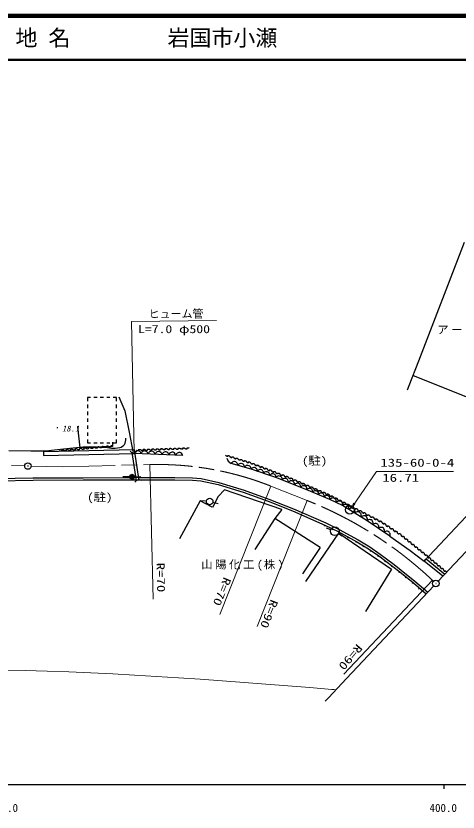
# Model space of a CAD drawing. Units: millimetres, scale not verified. Extents: x 40000 to 680000, y 20000 to 380000.
# Drawn here: x 370476 to 471228, y 198715 to 380000 of the extents above; entities that cross this region are included whole.
import ezdxf
from ezdxf.enums import TextEntityAlignment as Align

# ---------------------------------------------------------------- set-up
doc = ezdxf.new("R2010")
doc.units = ezdxf.units.MM
doc.header["$LTSCALE"] = 1000
doc.linetypes.add('CHAIN', pattern=[18.5, 12, -1.5, 3.5, -1.5])
for name, color, linetype, lineweight in [('M-BGD', 7, 'Continuous', 25), ('M-BGD-HTXT', 7, 'Continuous', 13), ('M-BMK', 2, 'CHAIN', 13), ('M-BMK-SRVR', 3, 'Continuous', 25), ('M-OTRS', 6, 'Continuous', 25), ('M-TTL', 2, 'Continuous', 140), ('M-TTL-BAND', 7, 'Continuous', 25), ('M-TTL-LINE', 7, 'Continuous', 50)]:
    doc.layers.add(name, color=color, linetype=linetype, lineweight=lineweight)
doc.layers.add('M-TTL-TXT', color=7, linetype='Continuous')
doc.styles.add('ＭＳ ゴシック', font='')
doc.styles.get('ＭＳ ゴシック').set_extended_font_data('MS Gothic')

# ---------------------------------------------------------------- blocks, each defined once
blk = doc.blocks.new('BUHIN2')
at = {"color": 7, "linetype": 'Continuous', "lineweight": 25}
blk.add_lwpolyline([(763, 208), (658, 368), (526, 492), (332, 619), (139, 665), (-56, 674), (-293, 609), (-457, 503), (-600, 366), (-703, 157), (-750, -16), (-763, -208)], dxfattribs=at)
blk = doc.blocks.new('BUHIN3')
at = {"color": 7, "linetype": 'Continuous', "lineweight": 25}
blk.add_lwpolyline([(798, -199), (784, 0), (727, 179), (615, 393), (463, 533), (291, 639), (43, 701), (-159, 688), (-359, 636), (-558, 499), (-688, 366), (-798, 199)], dxfattribs=at)
blk = doc.blocks.new('BUHIN4')
at = {"color": 7, "linetype": 'Continuous', "lineweight": 25}
blk.add_lwpolyline([(749, -220), (744, -31), (697, 142), (599, 349), (460, 488), (301, 595), (69, 664), (-124, 659), (-315, 617), (-510, 495), (-639, 375), (-749, 220)], dxfattribs=at)
blk = doc.blocks.new('BUHIN5')
at = {"color": 7, "linetype": 'Continuous', "lineweight": 25}
blk.add_lwpolyline([(789, 27), (724, 206), (624, 357), (464, 525), (287, 614), (100, 667), (-145, 659), (-328, 593), (-498, 493), (-646, 314), (-732, 157), (-789, -27)], dxfattribs=at)
blk = doc.blocks.new('BUHIN6')
at = {"color": 7, "linetype": 'Continuous', "lineweight": 25}
blk.add_lwpolyline([(748, -10), (694, 162), (607, 310), (463, 476), (300, 568), (125, 627), (-107, 630), (-284, 576), (-450, 489), (-598, 326), (-686, 182), (-748, 10)], dxfattribs=at)
blk = doc.blocks.new('BUHIN7')
at = {"color": 7, "linetype": 'Continuous', "lineweight": 25}
blk.add_lwpolyline([(754, -50), (709, 127), (628, 280), (492, 455), (333, 557), (159, 625), (-74, 641), (-255, 596), (-427, 517), (-585, 361), (-682, 220), (-754, 50)], dxfattribs=at)
blk = doc.blocks.new('BUHIN8')
at = {"color": 7, "linetype": 'Continuous', "lineweight": 25}
blk.add_lwpolyline([(711, -63), (672, 105), (599, 251), (474, 420), (326, 519), (163, 587), (-57, 607), (-229, 568), (-393, 497), (-546, 353), (-640, 222), (-711, 63)], dxfattribs=at)
blk = doc.blocks.new('BUHIN9')
at = {"color": 7, "linetype": 'Continuous', "lineweight": 25}
blk.add_lwpolyline([(793, -113), (760, 77), (687, 246), (557, 442), (396, 562), (218, 649), (-28, 684), (-222, 651), (-411, 581), (-590, 428), (-704, 287), (-793, 113)], dxfattribs=at)
blk = doc.blocks.new('BUHIN10')
at = {"color": 7, "linetype": 'Continuous', "lineweight": 25}
for radius in [547, 484, 421, 355, 292, 214, 148, 85.2, 16.5]:
    blk.add_circle((0, 0), radius, dxfattribs=at)
blk = doc.blocks.new('BUHIN12')
at = {"color": 6, "linetype": 'Continuous', "lineweight": 25}
for radius in [746, 22.5]:
    blk.add_circle((0, 0), radius, dxfattribs=at)
blk = doc.blocks.new('BUHIN13')
at = {"color": 3, "linetype": 'Continuous', "lineweight": 25}
for radius in [746, 22.5]:
    blk.add_circle((0, 0), radius, dxfattribs=at)
blk = doc.blocks.new('BUHIN18')
at = {"color": 7, "linetype": 'Continuous', "lineweight": 25}
blk.add_line((0, 0), (-44, -297), dxfattribs=at)
blk = doc.blocks.new('BUHIN19')
at = {"color": 7, "linetype": 'Continuous', "lineweight": 25}
blk.add_line((0, 0), (-55, -295), dxfattribs=at)
blk = doc.blocks.new('BUHIN21')
at = {"color": 7, "linetype": 'Continuous', "lineweight": 25}
blk.add_line((0, 0), (-87, -287), dxfattribs=at)
blk = doc.blocks.new('BUHIN22')
at = {"color": 7, "linetype": 'Continuous', "lineweight": 25}
blk.add_line((0, 0), (-99, -283), dxfattribs=at)
blk = doc.blocks.new('BUHIN24')
at = {"color": 7, "linetype": 'Continuous', "lineweight": 25}
blk.add_line((0, 0), (-110, -279), dxfattribs=at)
blk = doc.blocks.new('BUHIN25')
at = {"color": 7, "linetype": 'Continuous', "lineweight": 25}
blk.add_line((0, 0), (-119, -275), dxfattribs=at)
blk = doc.blocks.new('BUHIN32')
at = {"color": 7, "linetype": 'Continuous', "lineweight": 25}
for points in [[(88, 14), (38, -59), (-5, -107), (-63, -153), (-127, -193), (-197, -223), (-277, -237), (-352, -235), (-421, -216), (-471, -196)], [(471, 196), (408, 219), (338, 229), (270, 226), (207, 213), (131, 182), (53, 132), (7, 97), (-41, 38), (-79, -16)]]:
    blk.add_lwpolyline(points, dxfattribs=at)
blk = doc.blocks.new('BUHIN34')
at = {"color": 7, "linetype": 'Continuous', "lineweight": 25}
for points in [[(-472, -168), (-412, -195), (-344, -208), (-277, -208), (-214, -199), (-138, -172), (-58, -127), (-12, -95), (38, -40), (78, 12)], [(-87, -10), (-35, 60), (11, 105), (70, 147), (134, 184), (205, 209), (284, 218), (358, 213), (424, 191), (472, 168)]]:
    blk.add_lwpolyline(points, dxfattribs=at)
blk = doc.blocks.new('BUHIN35')
at = {"color": 7, "linetype": 'Continuous', "lineweight": 25}
for points in [[(-85, 19), (-13, 67), (44, 95), (113, 115), (185, 128), (259, 129), (337, 112), (404, 83), (459, 41), (496, 4)], [(-496, -4), (-449, -49), (-389, -83), (-327, -105), (-265, -116), (-185, -116), (-96, -100), (-41, -85), (23, -49), (77, -14)]]:
    blk.add_lwpolyline(points, dxfattribs=at)
blk = doc.blocks.new('BUHIN36')
at = {"color": 7, "linetype": 'Continuous', "lineweight": 25}
for points in [[(-512, 30), (-466, -19), (-406, -59), (-344, -85), (-281, -102), (-199, -107), (-106, -97), (-49, -84), (20, -53), (78, -20)], [(-86, 26), (-9, 70), (52, 95), (125, 111), (199, 119), (276, 115), (355, 92), (422, 58), (476, 11), (512, -30)]]:
    blk.add_lwpolyline(points, dxfattribs=at)
blk = doc.blocks.new('BUHIN37')
at = {"color": 7, "linetype": 'Continuous', "lineweight": 25}
for points in [[(-506, 50), (-462, 0), (-405, -41), (-344, -70), (-282, -89), (-201, -97), (-109, -91), (-52, -82), (18, -53), (77, -23)], [(-84, 29), (-6, 70), (55, 92), (128, 105), (203, 110), (279, 103), (355, 77), (420, 40), (472, -9), (506, -50)]]:
    blk.add_lwpolyline(points, dxfattribs=at)
blk = doc.blocks.new('BUHIN38')
at = {"color": 7, "linetype": 'Continuous', "lineweight": 25}
for points in [[(-510, 87), (-470, 33), (-415, -13), (-355, -47), (-293, -71), (-211, -85), (-117, -85), (-58, -79), (14, -55), (76, -29)], [(-83, 35), (-1, 71), (62, 89), (137, 97), (214, 98), (290, 84), (366, 53), (430, 11), (479, -42), (510, -87)]]:
    blk.add_lwpolyline(points, dxfattribs=at)
blk = doc.blocks.new('BUHIN39')
at = {"color": 7, "linetype": 'Continuous', "lineweight": 25}
for points in [[(-504, 145), (-469, 86), (-418, 33), (-362, -8), (-303, -38), (-222, -62), (-127, -72), (-67, -73), (8, -57), (74, -38)], [(-80, 45), (7, 72), (73, 83), (149, 83), (226, 74), (301, 52), (374, 12), (434, -37), (477, -96), (504, -145)]]:
    blk.add_lwpolyline(points, dxfattribs=at)
blk = doc.blocks.new('BUHIN40')
at = {"color": 7, "linetype": 'Continuous', "lineweight": 25}
for points in [[(-450, 173), (-423, 116), (-381, 64), (-333, 22), (-281, -11), (-209, -38), (-122, -56), (-68, -62), (3, -53), (65, -40)], [(-70, 48), (12, 65), (73, 70), (143, 64), (213, 50), (281, 24), (344, -19), (395, -69), (429, -127), (450, -173)]]:
    blk.add_lwpolyline(points, dxfattribs=at)
blk = doc.blocks.new('BUHIN41')
at = {"color": 7, "linetype": 'Continuous', "lineweight": 25}
for points in [[(-440, 180), (-414, 123), (-374, 71), (-327, 28), (-277, -5), (-206, -34), (-122, -53), (-68, -59), (2, -52), (63, -41)], [(-68, 48), (13, 64), (74, 67), (142, 60), (211, 45), (277, 18), (338, -25), (387, -76), (420, -133), (440, -180)]]:
    blk.add_lwpolyline(points, dxfattribs=at)
blk = doc.blocks.new('BUHIN57')
at = {"color": 7, "linetype": 'Continuous', "lineweight": 25}
blk.add_circle((0, 0), 746, dxfattribs=at)
blk = doc.blocks.new('BUHIN60')
at = {"color": 3, "linetype": 'Continuous', "lineweight": 25}
for radius in [995, 30]:
    blk.add_circle((0, 0), radius, dxfattribs=at)

msp = doc.modelspace()

# ---------------------------------------------------------------- linework, layer by layer
at = {"layer": 'M-BGD'}
for p, q in [((472629, 328421), (462187, 301400)), ((462187, 301400), (460022, 295798)), ((498988, 282818), (460917, 298115)), ((460022, 295798), (459638, 294804)), ((387506, 293095), (386774, 293095)), ((386774, 293095), (386774, 292302)), ((388971, 293095), (388239, 293095)), ((390436, 293095), (389703, 293095)), ((391900, 293095), (391168, 293095)), ((393365, 293094), (392633, 293095)), ((393365, 292301), (393365, 293094)), ((393962, 293272), (395315, 290078)), ((386774, 291509), (386774, 290716)), ((393365, 290715), (393365, 291508)), ((395315, 290078), (396254, 285193)), ((386774, 289922), (386774, 289129)), ((386774, 288336), (386774, 287543)), ((393365, 289129), (393365, 289922)), ((393365, 287543), (393365, 288336)), ((385131, 281621), (384567, 286468)), ((386774, 286750), (386773, 285957)), ((393365, 285957), (393365, 286750)), ((386773, 285164), (386773, 284371)), ((393365, 284371), (393365, 285164)), ((396254, 285193), (397080, 280797)), ((386773, 283578), (386773, 282785)), ((392504, 282953), (392491, 281920)), ((393365, 282784), (393365, 283577)), ((376762, 280802), (397414, 281267)), ((392491, 281920), (385131, 281621)), ((386773, 282785), (387506, 282785)), ((388238, 282785), (388970, 282785)), ((389703, 282784), (390435, 282784)), ((391167, 282784), (391900, 282784)), ((392632, 282784), (393365, 282784)), ((397414, 281267), (397434, 280367)), ((376762, 280802), (376782, 279902)), ((376782, 279902), (397434, 280367)), ((396910, 280586), (397892, 274141)), ((408503, 279899), (397434, 280367)), ((397503, 280676), (398485, 274232)), ((418540, 279322), (418828, 278649)), ((418828, 278649), (419497, 278055)), ((424056, 276770), (419497, 278055)), ((429734, 274874), (424056, 276770)), ((366058, 274693), (374367, 274799)), ((366059, 274173), (374370, 274279)), ((374367, 274799), (385793, 274860)), ((374370, 274279), (385794, 274340)), ((385793, 274860), (397387, 274888)), ((385794, 274340), (397388, 274368)), ((396368, 275067), (394868, 275043)), ((397362, 274308), (397368, 274990)), ((398397, 274299), (397362, 274308)), ((397368, 274990), (398403, 274981)), ((397468, 275087), (398967, 275116)), ((398403, 274981), (398397, 274299)), ((398400, 274907), (406688, 274924)), ((398401, 274387), (406682, 274404)), ((406682, 274404), (410702, 274305)), ((406688, 274924), (410732, 274824)), ((410702, 274305), (412628, 274129)), ((410732, 274824), (412706, 274644)), ((412628, 274129), (416576, 273286)), ((412706, 274644), (416707, 273790)), ((416707, 273790), (422453, 272021)), ((436763, 272107), (429734, 274874)), ((416576, 273286), (422289, 271527)), ((417990, 272108), (416576, 270555)), ((431089, 267647), (417990, 272108)), ((422453, 272021), (428113, 269984)), ((442030, 269900), (436763, 272107)), ((416576, 270555), (415250, 268098)), ((422289, 271527), (427929, 269497)), ((466692, 251293), (485923, 271697)), ((412437, 269597), (407748, 260908)), ((415203, 268123), (412437, 269597)), ((413628, 269509), (412629, 269565)), ((415593, 269197), (416559, 268941)), ((427929, 269497), (433509, 267297)), ((428113, 269984), (433708, 267777)), ((444915, 268505), (442030, 269900)), ((450515, 265052), (444915, 268505)), ((431089, 267647), (429456, 265579)), ((433509, 267297), (440861, 264075)), ((433708, 267777), (441070, 264551)), ((429456, 265579), (424944, 258535)), ((439788, 258955), (429456, 265579)), ((455694, 261557), (450515, 265052)), ((440861, 264075), (443887, 262594)), ((441090, 264542), (444115, 263061)), ((442201, 263017), (441267, 263374)), ((444133, 263052), (448444, 260730)), ((436547, 251244), (444066, 262246)), ((443887, 262594), (448185, 260279)), ((443980, 262126), (444824, 261590)), ((444066, 262246), (456084, 254015)), ((455694, 261557), (460295, 258314)), ((448185, 260279), (450852, 258649)), ((448444, 260730), (451135, 259085)), ((449686, 259361), (449530, 259105)), ((439788, 258955), (435782, 252947)), ((450852, 258649), (453157, 257057)), ((451135, 259085), (453461, 257479)), ((453461, 257479), (456671, 255072)), ((460295, 258314), (463522, 255867)), ((453157, 257057), (456351, 254662)), ((463522, 255867), (463930, 256374)), ((467779, 252446), (463522, 255867)), ((463930, 256374), (468226, 252920)), ((456084, 254015), (450160, 244411)), ((456351, 254662), (457947, 253421)), ((456671, 255072), (458275, 253825)), ((458275, 253825), (461373, 251307)), ((457812, 253526), (457628, 253289)), ((457947, 253421), (461038, 250909)), ((465664, 250201), (445795, 229120)), ((461038, 250909), (463942, 248375)), ((461373, 251307), (464299, 248753)), ((445795, 229120), (441676, 224749)), ((441676, 224749), (440945, 223974))]:
    msp.add_line(p, q, dxfattribs=at)
for points in [[(368887, 281014), (373880, 280934), (375570, 280941), (377268, 281008), (379292, 281182), (381316, 281416), (383550, 281682), (385786, 281888), (387246, 281933), (388701, 281918), (390025, 281841), (391379, 281700), (392246, 281610), (393113, 281579), (393614, 281618), (394127, 281720), (394477, 281840), (394796, 282012), (395007, 282190), (395181, 282416), (395335, 282732), (395434, 283076), (395489, 283475), (395507, 283872)], [(440861, 264075), (443887, 262594), (448185, 260279), (450852, 258649), (453157, 257057), (456351, 254662), (457947, 253421), (461038, 250909), (463942, 248375)]]:
    msp.add_lwpolyline(points, dxfattribs=at)
msp.add_circle((443135, 262661), 995, dxfattribs=at)
for centre, radius, start, end in [((397255, 281495), 964, 217.6593, 324.07153), ((398508, 273272), 1078, 58.98682, 150.7594)]:
    msp.add_arc(centre, radius, start, end, dxfattribs=at)
at = {"layer": 'M-BGD-HTXT'}
for p, q in [((396830, 310439), (416170, 310653)), ((397443, 280771), (396830, 310439)), ((400955, 277840), (401750, 247159)), ((447144, 268330), (452648, 276286)), ((452648, 276286), (470169, 276286)), ((463522, 255867), (482587, 276230)), ((428570, 272935), (416967, 243672)), ((436835, 269658), (425454, 240953)), ((465389, 251491), (445219, 230089))]:
    msp.add_line(p, q, dxfattribs=at)
for points in [[(447144, 268330), (447725, 268840), (447417, 269053)], [(447232, 268456), (447436, 268983), (447652, 268833)], [(447274, 268518), (447443, 268944), (447613, 268826)], [(447318, 268581), (447450, 268904), (447574, 268819)], [(447361, 268643), (447458, 268865), (447535, 268812)]]:
    msp.add_lwpolyline(points, close=True, dxfattribs=at)
for points in [[(447188, 268393), (447429, 269022), (447691, 268840), (447189, 268394)], [(447480, 268815), (447404, 268706), (447465, 268826), (447496, 268805), (447404, 268706)], [(367596, 231040), (372587, 230939), (377569, 230799), (382562, 230623), (387544, 230413), (392537, 230171), (397520, 229902), (402513, 229607), (407497, 229289), (412491, 228951), (417474, 228597), (422468, 228227), (427453, 227847), (432447, 227456), (437431, 227061), (442425, 226661), (442915, 226622), (443404, 226583)]]:
    msp.add_lwpolyline(points, dxfattribs=at)
at = {"layer": 'M-BMK'}
for p, q in [((332517, 278455), (372472, 277524)), ((373972, 277489), (381060, 277323)), ((381060, 277323), (400955, 277840)), ((428570, 272935), (436835, 269658)), ((465632, 251261), (465389, 251491))]:
    msp.add_line(p, q, dxfattribs=at)
for centre, radius, start, end in [((402769, 207863), 70000, 68.37192, 91.48557), ((403662, 185995), 90000, 46.6968, 68.3712)]:
    msp.add_arc(centre, radius, start, end, dxfattribs=at)
at = {"layer": 'M-TTL'}
msp.add_line((680000, 380000), (40000, 380000), dxfattribs=at)
at = {"layer": 'M-TTL-BAND'}
for p, q in [((40000, 205000), (579000, 205000)), ((468000, 205000), (468000, 204000))]:
    msp.add_line(p, q, dxfattribs=at)
at = {"layer": 'M-TTL-LINE'}
msp.add_line((40000, 370000), (680000, 370000), dxfattribs=at)

# ---------------------------------------------------------------- block references
at = {"layer": 'M-BGD', "rotation": 342.33506}
for name, p in [('BUHIN32', (380912, 281016)), ('BUHIN32', (381928, 281103)), ('BUHIN32', (382943, 281190)), ('BUHIN32', (383959, 281277)), ('BUHIN32', (384974, 281365)), ('BUHIN32', (385990, 281452)), ('BUHIN32', (387005, 281539)), ('BUHIN32', (388020, 281626)), ('BUHIN32', (389036, 281713)), ('BUHIN32', (390051, 281801)), ('BUHIN32', (391067, 281888)), ('BUHIN32', (392082, 281975)), ('BUHIN2', (398225, 280334)), ('BUHIN34', (398452, 281169)), ('BUHIN34', (399454, 281203)), ('BUHIN2', (399806, 280267)), ('BUHIN34', (400456, 281237)), ('BUHIN2', (401388, 280200)), ('BUHIN34', (401458, 281272)), ('BUHIN34', (402460, 281306)), ('BUHIN2', (402969, 280133)), ('BUHIN34', (403462, 281340)), ('BUHIN34', (404464, 281374)), ('BUHIN34', (405466, 281408)), ('BUHIN34', (406468, 281443)), ('BUHIN34', (407470, 281477)), ('BUHIN34', (408472, 281511)), ('BUHIN34', (409474, 281545)), ('BUHIN2', (404550, 280067)), ('BUHIN2', (406131, 280000)), ('BUHIN2', (407713, 279933)), ('BUHIN35', (418732, 279834)), ('BUHIN35', (419681, 279541)), ('BUHIN35', (420629, 279248)), ('BUHIN35', (421578, 278954)), ('BUHIN5', (420257, 277840)), ('BUHIN5', (421776, 277412)), ('BUHIN35', (422526, 278661)), ('BUHIN5', (423296, 276984)), ('BUHIN35', (423475, 278368)), ('BUHIN36', (424427, 278038)), ('BUHIN36', (425385, 277671)), ('BUHIN36', (426342, 277304)), ('BUHIN10', (396918, 275076)), ('BUHIN6', (424765, 276533)), ('BUHIN6', (426185, 276059)), ('BUHIN36', (427299, 276937)), ('BUHIN6', (427604, 275585)), ('BUHIN36', (428256, 276569)), ('BUHIN6', (429024, 275111)), ('BUHIN36', (429213, 276202)), ('BUHIN36', (430171, 275835)), ('BUHIN36', (431128, 275468)), ('BUHIN7', (430437, 274597)), ('BUHIN7', (431842, 274044)), ('BUHIN36', (432085, 275101)), ('BUHIN7', (433248, 273490)), ('BUHIN37', (433030, 274715)), ('BUHIN37', (433964, 274312)), ('BUHIN7', (434654, 272937)), ('BUHIN37', (434898, 273909)), ('BUHIN37', (435831, 273506)), ('BUHIN7', (436060, 272383)), ('BUHIN37', (436765, 273102)), ('BUHIN8', (437421, 271831)), ('BUHIN37', (437699, 272699)), ('BUHIN8', (438738, 271279)), ('BUHIN37', (438632, 272296)), ('BUHIN37', (439566, 271893)), ('BUHIN57', (414626, 269453)), ('BUHIN8', (440055, 270727)), ('BUHIN37', (440500, 271489)), ('BUHIN8', (441371, 270176)), ('BUHIN37', (441433, 271086)), ('BUHIN38', (442360, 270647)), ('BUHIN9', (442751, 269551)), ('BUHIN38', (443280, 270171)), ('BUHIN9', (444193, 268854)), ('BUHIN38', (444200, 269695)), ('BUHIN38', (445119, 269220)), ('BUHIN3', (445615, 268073)), ('BUHIN38', (446039, 268744)), ('BUHIN38', (446959, 268269)), ('BUHIN3', (447015, 267210)), ('BUHIN38', (447879, 267793)), ('BUHIN3', (448415, 266347)), ('BUHIN38', (448799, 267318)), ('BUHIN38', (449719, 266842)), ('BUHIN38', (450638, 266367)), ('BUHIN3', (449815, 265483)), ('BUHIN4', (451162, 264615)), ('BUHIN38', (451558, 265891)), ('BUHIN38', (452478, 265415)), ('BUHIN38', (453398, 264940)), ('BUHIN39', (454294, 264411)), ('BUHIN18', (440861, 264075)), ('BUHIN18', (442660, 263195)), ('BUHIN4', (452457, 263741)), ('BUHIN4', (453752, 262867)), ('BUHIN39', (455165, 263830)), ('BUHIN39', (456037, 263249)), ('BUHIN39', (456909, 262667)), ('BUHIN19', (444446, 262293)), ('BUHIN19', (446209, 261343)), ('BUHIN4', (455046, 261994)), ('BUHIN39', (457781, 262086)), ('BUHIN40', (458593, 261493)), ('BUHIN40', (459346, 260889)), ('BUHIN19', (447972, 260394)), ('BUHIN40', (460099, 260285)), ('BUHIN40', (460851, 259681)), ('BUHIN40', (461604, 259078)), ('BUHIN21', (451375, 258287)), ('BUHIN40', (462357, 258474)), ('BUHIN40', (463109, 257870)), ('BUHIN41', (463850, 257263)), ('BUHIN21', (453023, 257150)), ('BUHIN22', (454628, 255954)), ('BUHIN41', (464579, 256654)), ('BUHIN41', (465308, 256045)), ('BUHIN41', (466037, 255436)), ('BUHIN22', (456230, 254753)), ('BUHIN41', (466766, 254827)), ('BUHIN41', (467495, 254218)), ('BUHIN41', (468224, 253609)), ('BUHIN24', (459368, 252266)), ('BUHIN24', (460922, 251003)), ('BUHIN25', (462434, 249691)), ('BUHIN25', (463942, 248375))]:
    msp.add_blockref(name, p, dxfattribs=at)
at = {"layer": 'M-BMK-SRVR', "rotation": 342.33506}
for name, p in [('BUHIN13', (373222, 277506)), ('BUHIN60', (446556, 267556))]:
    msp.add_blockref(name, p, dxfattribs=at)
at = {"layer": 'M-OTRS', "rotation": 342.33506}
msp.add_blockref('BUHIN12', (466178, 250747), dxfattribs=at)

# ---------------------------------------------------------------- texts
at = {"layer": 'M-BGD-HTXT', "style": 'ＭＳ ゴシック'}
msp.add_text('ヒューム管', height=1833, dxfattribs=at).set_placement((400725, 310701), align=Align.BOTTOM_LEFT)
for s, width, p in [('L=7.0 φ500', 1.25, (398303, 307219)), ('(駐)', 1.15, (435657, 277242)), ('135-60-0-4', 1.35, (453513, 276806)), ('16.71', 1.35, (453951, 273371)), ('(駐)', 1.15, (386718, 268948))]:
    msp.add_text(s, height=1833, dxfattribs=dict(at, width=width)).set_placement(p, align=Align.BOTTOM_LEFT)
at = {"layer": 'M-BGD-HTXT', "style": 'ＭＳ ゴシック', "oblique": 15}
for s, width, p in [('18.1', 1.1, (380959, 284989)), ('・', 0.85, (378933, 285134))]:
    msp.add_text(s, height=1320, dxfattribs=dict(at, width=width)).set_placement(p, align=Align.BOTTOM_LEFT)
at = {"layer": 'M-BGD-HTXT', "style": 'ＭＳ ゴシック', "width": 1.35}
for s, rotation, p in [('R=70', 271.3, (401967, 255458)), ('R=70', 247.4, (417386, 252581)), ('R=90', 248.4, (428056, 247494)), ('R=90', 229.5, (447796, 237502))]:
    msp.add_text(s, height=1833, rotation=rotation, dxfattribs=at).set_placement(p, align=Align.BOTTOM_LEFT)
at = {"layer": 'M-BGD-HTXT', "char_height": 1833, "attachment_point": 7, "style": 'ＭＳ ゴシック'}
for s, insert in [('\\T1.21;\\W1.05;アート化成工(株)', (466441, 307146)), ('\\T1.21;\\W1.05;山陽化工(株)', (412674, 253667))]:
    msp.add_mtext(s, dxfattribs=dict(at, insert=insert))
at = {"layer": 'M-TTL-BAND', "style": 'ＭＳ ゴシック'}
for s, p in [('300.0', (367844, 198195)), ('400.0', (467844, 198195))]:
    msp.add_text(s, height=1833, dxfattribs=at).set_placement(p, align=Align.BOTTOM_CENTER)
at = {"layer": 'M-TTL-TXT', "style": 'ＭＳ ゴシック'}
for s, p in [('地 名', (370380, 375000)), ('岩国市小瀬', (405024, 375000))]:
    msp.add_text(s, height=3666, dxfattribs=at).set_placement(p, align=Align.MIDDLE_LEFT)

doc.saveas('drawing.dxf')
